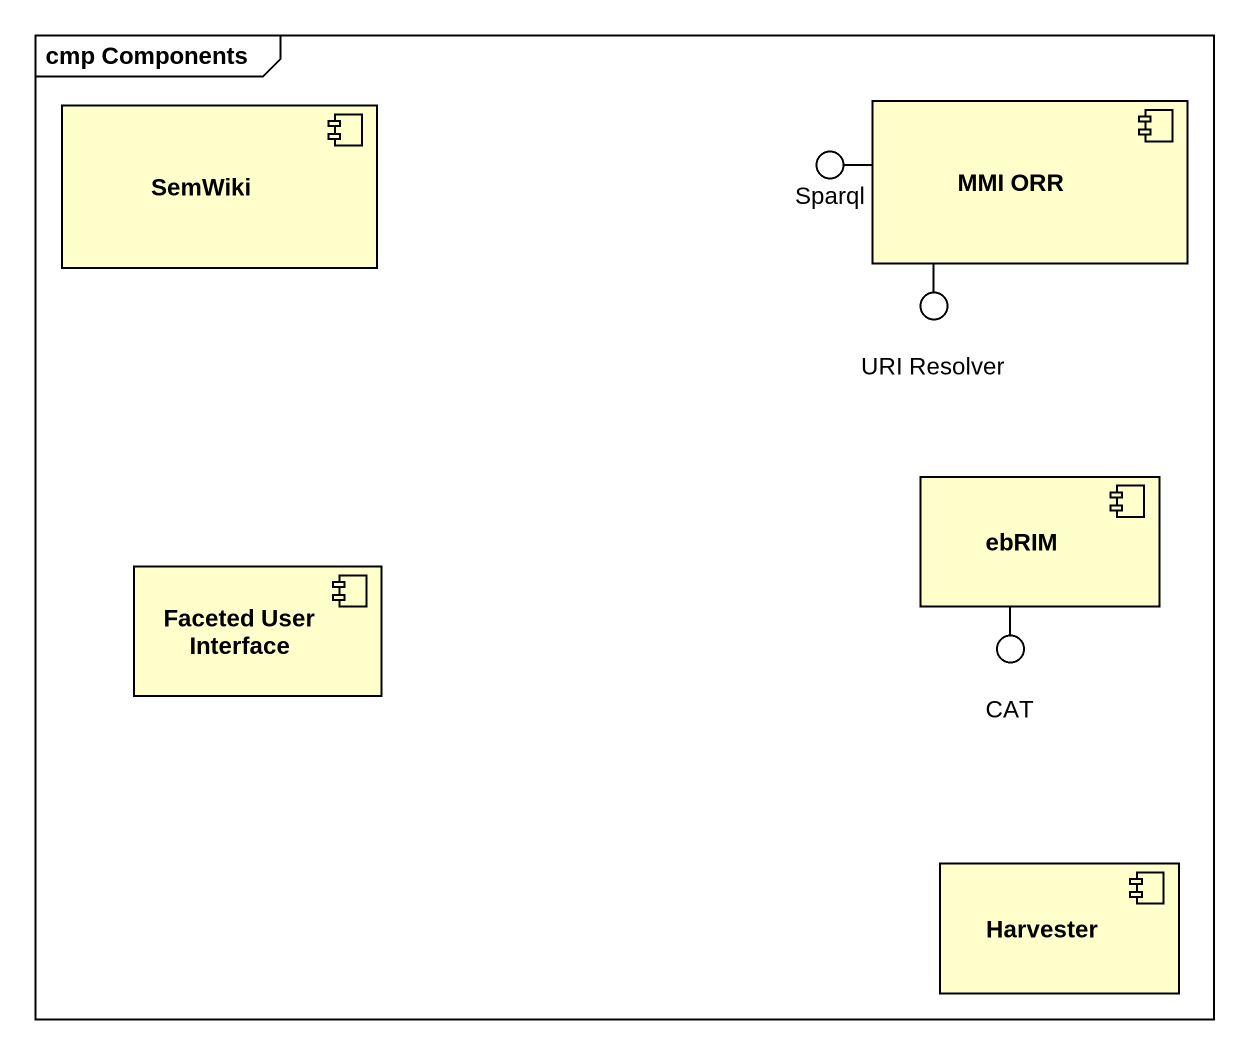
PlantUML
@startuml
mainframe cmp Components
component SemWiki
() Sparql
component "MMI ORR" as MMI_ORR
() "URI Resolver" as URI_Resolver
component "Faceted User Interface" as Faceted_User_Interface
component ebRIM
() CAT
component Harvester
MMI_ORR -left- Sparql
MMI_ORR -- URI_Resolver
ebRIM -- CAT
@enduml
